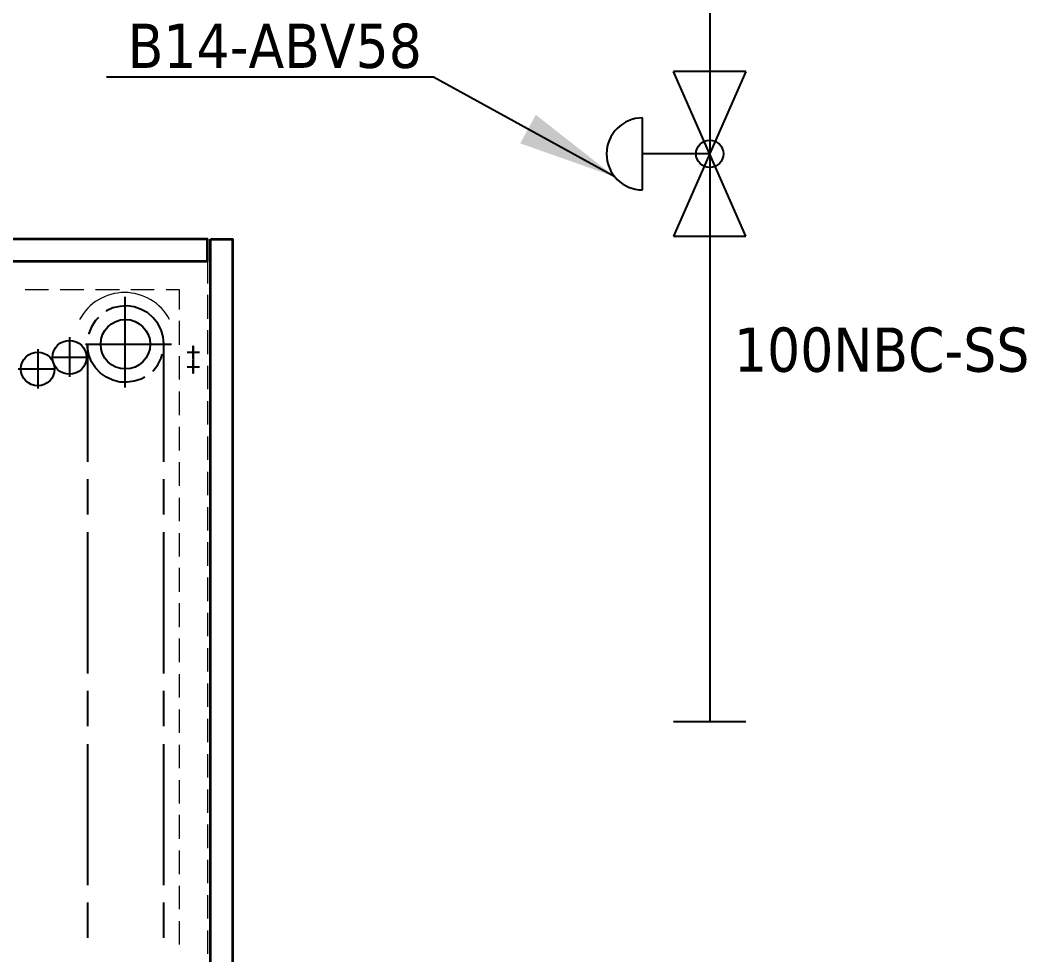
# Model space of a CAD drawing. Header units: millimetres. Extents: x 25096 to 30217, y 6541 to 10165.
# Drawn here: x 27507.9 to 27761.7, y 7145 to 7381.2 of the extents above; entities that cross this region are included whole.
import ezdxf

# ---------------------------------------------------------------- set-up
doc = ezdxf.new("R2010")
doc.units = ezdxf.units.MM
doc.layers.add('Equipment', color=123, linetype='Continuous')
doc.dimstyles.new('ISO-25', dxfattribs={"dimtxt": 2.5, "dimasz": 2.5, "dimexe": 1.25, "dimexo": 0.625, "dimtad": 1, "dimtxsty": 'Standard', "dimcen": 2.5, "dimadec": 0, "dimazin": 0, "dimtfac": 1, "dimtmove": 0, "dimatfit": 3, "dimfxl": 1, "dimarcsym": 0})

# ---------------------------------------------------------------- blocks, each defined once
blk = doc.blocks.new('A$C970bf4b1')
at = {"layer": 'Equipment', "lineweight": 35}
for points in [[(-13435.5, 3842.2), (-10834.9, 3842.2), (-10834.9, 3888.8), (-13435.5, 3888.8)], [(-10828.5, 3888.8), (-10782, 3888.8), (-10782, 2118), (-10828.5, 2118)]]:
    blk.add_lwpolyline(points, close=True, dxfattribs=at)
at = {"layer": 'Equipment', "lineweight": 20}
for points in [[(-11260.4, 3842.2), (-11210.6, 3842.2)], [(-11185.2, 3842.2), (-11135.5, 3842.2)], [(-11110.1, 3842.2), (-11060.3, 3842.2)], [(-11034.9, 3842.2), (-10985.2, 3842.2)], [(-10959.8, 3842.2), (-10910, 3842.2)], [(-10884.6, 3842.2), (-10834.9, 3842.2), (-10834.9, 3794.6)], [(-11222.3, 3781.9), (-11172.5, 3781.9)], [(-11148.2, 3781.9), (-11097.4, 3781.9)], [(-11073, 3781.9), (-11022.2, 3781.9)], [(-10997.9, 3781.9), (-10948.1, 3781.9)], [(-10922.7, 3781.9), (-10895.2, 3781.9), (-10895.2, 3739.5)], [(-10834.9, 3770.2), (-10834.9, 3719.4)], [(-10895.2, 3715.2), (-10895.2, 3664.4)], [(-10834.9, 3695.1), (-10834.9, 3644.3)], [(-10895.2, 3640), (-10895.2, 3590.3)], [(-10834.9, 3619.9), (-10834.9, 3570.2)], [(-10895.2, 3564.9), (-10895.2, 3515.1)], [(-10834.9, 3544.8), (-10834.9, 3495)], [(-10895.2, 3489.7), (-10895.2, 3440)], [(-10834.9, 3469.6), (-10834.9, 3419.9)], [(-10895.2, 3414.6), (-10895.2, 3364.8)], [(-10834.9, 3394.5), (-10834.9, 3344.7)], [(-10895.2, 3339.4), (-10895.2, 3289.7)], [(-10834.9, 3319.3), (-10834.9, 3269.6)], [(-10895.2, 3264.3), (-10895.2, 3214.5)], [(-10834.9, 3245.2), (-10834.9, 3194.4)], [(-10895.2, 3190.2), (-10895.2, 3139.4)], [(-10834.9, 3170.1), (-10834.9, 3119.3)], [(-10895.2, 3115), (-10895.2, 3064.2)], [(-10834.9, 3094.9), (-10834.9, 3045.2)], [(-10895.2, 3039.9), (-10895.2, 2990.1)], [(-10834.9, 3019.8), (-10834.9, 2970)], [(-10895.2, 2964.7), (-10895.2, 2915)], [(-10834.9, 2944.6), (-10834.9, 2894.9)], [(-10895.2, 2889.6), (-10895.2, 2839.8)], [(-10834.9, 2869.5), (-10834.9, 2819.7)], [(-10895.2, 2814.4), (-10895.2, 2764.7)], [(-10834.9, 2794.3), (-10834.9, 2744.6)], [(-10895.2, 2739.3), (-10895.2, 2689.5)], [(-10834.9, 2719.2), (-10834.9, 2669.4)], [(-10895.2, 2665.2), (-10895.2, 2614.4)], [(-10834.9, 2645.1), (-10834.9, 2594.3)], [(-10895.2, 2590), (-10895.2, 2539.2)], [(-10834.9, 2569.9), (-10834.9, 2520.2)], [(-10895.2, 2514.9), (-10895.2, 2465.1)], [(-10834.9, 2494.8), (-10834.9, 2445)], [(-10895.2, 2439.7), (-10895.2, 2390)], [(-10834.9, 2419.6), (-10834.9, 2369.9)]]:
    blk.add_lwpolyline(points, dxfattribs=at)
at = {"layer": 'Equipment', "lineweight": 25}
for points in [[(-11009.5, 3573.3), (-11009.5, 3766)], [(-10928, 3415.6), (-10928, 3665.4), (-10929.1, 3681.3), (-10933.3, 3696.1), (-10940.7, 3709.9), (-10950.3, 3721.5), (-10961.9, 3732.1), (-10975.7, 3739.5), (-10990.5, 3744.8), (-11005.3, 3746.9), (-11021.2, 3745.9), (-11036, 3742.7), (-11049.8, 3736.4), (-11049.8, 3735.3)], [(-11066.7, 3722.6), (-11073, 3716.2), (-11081.5, 3702.5), (-11086.8, 3688.7), (-11087.9, 3686.6)], [(-11128.1, 3680.3), (-11128.1, 3596.6)], [(-11195.8, 3654.8), (-11195.8, 3571.2)], [(-11094.2, 3665.4), (-10911.1, 3665.4)], [(-10968.3, 3595.6), (-10975.7, 3591.3), (-10990.5, 3587.1), (-11005.3, 3585), (-11021.2, 3585), (-11036, 3589.2), (-11049.8, 3595.6), (-11062.5, 3604), (-11073, 3615.7), (-11081.5, 3628.4), (-11086.8, 3643.2), (-11090, 3658), (-11090, 3665.4), (-11090, 3415.6)], [(-10865.6, 3634.7), (-10865.6, 3661.2), (-10865.6, 3604), (-10865.6, 3631.6)], [(-11162, 3637.9), (-11094.2, 3637.9)], [(-10951.3, 3608.3), (-10950.3, 3609.3), (-10940.7, 3622), (-10933.3, 3635.8), (-10931.2, 3645.3)], [(-10878.3, 3648.5), (-10851.8, 3648.5)], [(-11237.1, 3613.6), (-11162, 3613.6)], [(-10878.3, 3617.8), (-10851.8, 3617.8)], [(-11090, 3378.6), (-11090, 3303.4)], [(-10928, 3303.4), (-10928, 3378.6)], [(-11090, 3266.4), (-11090, 2965.8)], [(-10928, 2965.8), (-10928, 3266.4)], [(-11090, 2928.7), (-11090, 2853.6)], [(-10928, 2853.6), (-10928, 2928.7)], [(-11090, 2815.5), (-11090, 2516)], [(-10928, 2516), (-10928, 2815.5)], [(-11090, 2478.9), (-11090, 2403.8)], [(-10928, 2403.8), (-10928, 2478.9)]]:
    blk.add_lwpolyline(points, dxfattribs=at)
for centre, radius in [((-11009.2, 3665.6), 52.6), ((-11128.2, 3637.7), 36.1), ((-11195.6, 3613), 35.8)]:
    blk.add_circle(centre, radius, dxfattribs=at)
at = {"layer": 'Equipment', "lineweight": 20}
blk.add_arc((-11011.1, 3666.9), 108.5, 28.2953, 151.7047, dxfattribs=at)

msp = doc.modelspace()

# ---------------------------------------------------------------- linework, layer by layer
msp.add_line((27682.24, 7391.09), (27682.24, 7203.97))
at = {"linetype": 'Continuous', "lineweight": -3}
for p, q in [((27691.36, 7326.63), (27673.12, 7368.22)), ((27691.36, 7368.22), (27673.12, 7326.63)), ((27691.36, 7368.22), (27673.12, 7368.22)), ((27665.27, 7338.33), (27665.27, 7356.53)), ((27682.24, 7347.43), (27665.27, 7347.43)), ((27673.12, 7326.63), (27691.36, 7326.63)), ((27673.12, 7203.97), (27691.36, 7203.97))]:
    msp.add_line(p, q, dxfattribs=at)
msp.add_circle((27682.24, 7347.43), 3.45)
msp.add_arc((27665.27, 7347.43), 9.1, 90, 270, dxfattribs=at)

# ---------------------------------------------------------------- block references
at = {"xscale": 0.1189320440123307, "yscale": 0.1189320440123307, "zscale": 0.1189320440123307}
msp.add_blockref('A$C970bf4b1', (28843.9, 6863.37), dxfattribs=at)

# ---------------------------------------------------------------- texts
at = {"char_height": 11.1664, "width": 777.1843, "attachment_point": 1}
for s, insert in [('{\\fTahoma|b0|i0|c0|p34;B14-ABV58}', (27535.11, 7380.33)), ('\\pxt9;{\\fTahoma|b0|i0|c0|p34;100NBC-SS-1642-125NBJ}', (27688.36, 7303.54))]:
    msp.add_mtext(s, dxfattribs=dict(at, insert=insert))

# ---------------------------------------------------------------- leaders
at = {"linetype": 'Continuous', "lineweight": -3}
msp.add_leader([(27658.23, 7341.66), (27612.38, 7366.83), (27529.75, 7366.83)], dimstyle='ISO-25', override={"dimscale": 10, "dimtad": 0}, dxfattribs=at)

doc.saveas('drawing.dxf')
